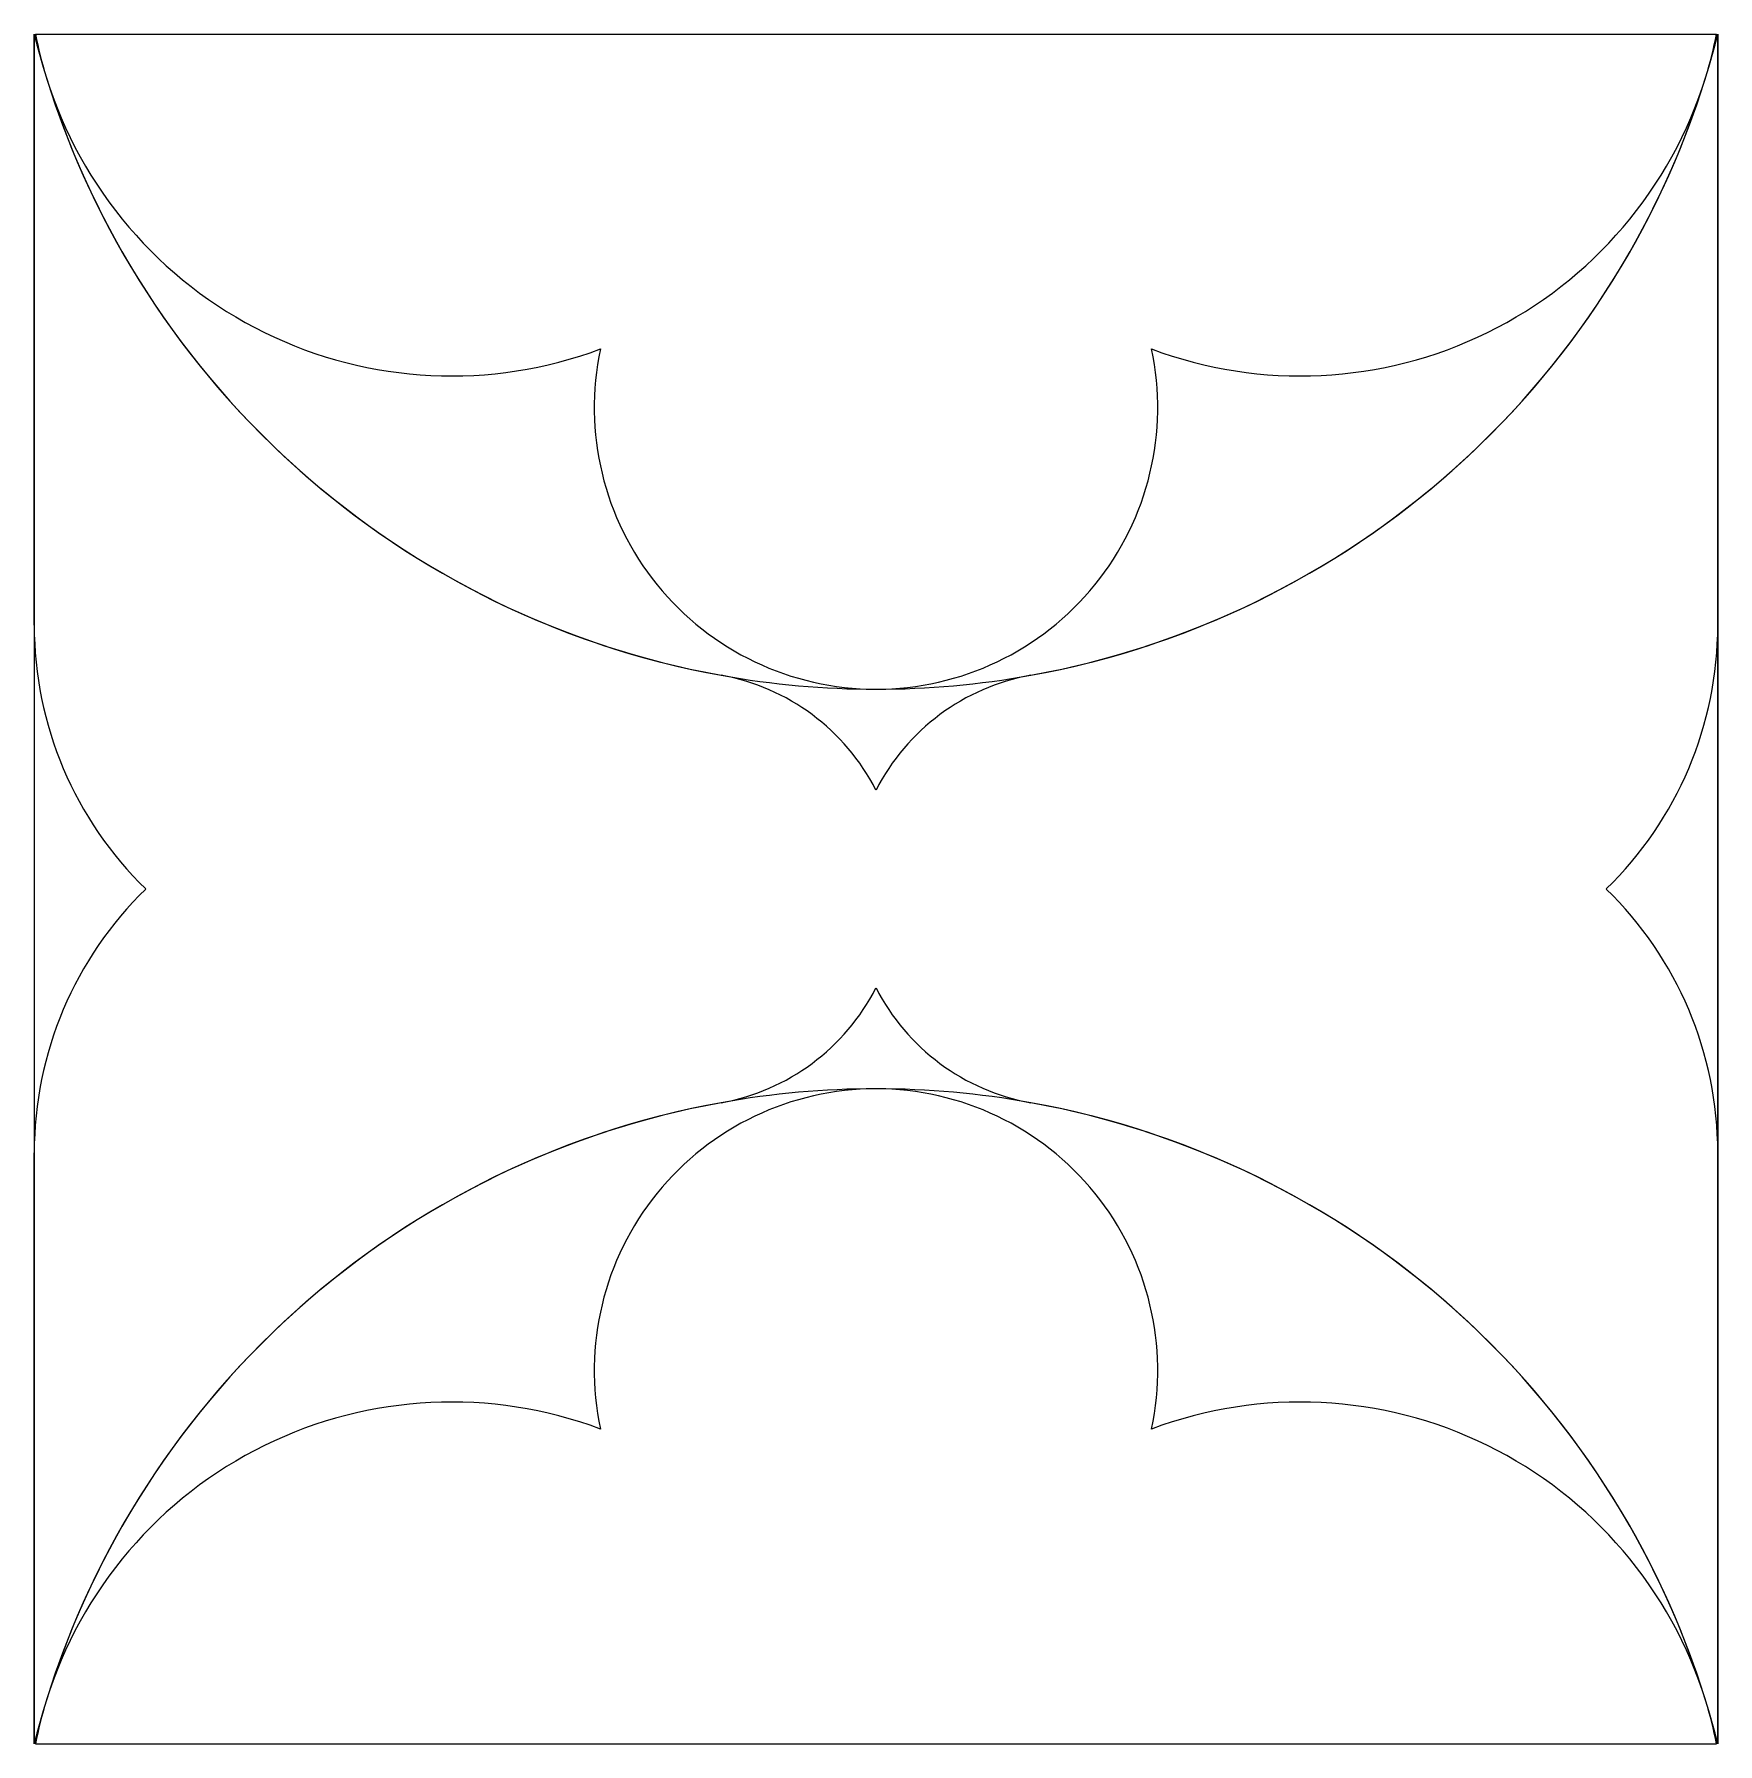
# Model space of a CAD drawing. Extents: x -32 to 32, y -32.5 to 32.5.
import ezdxf

# ---------------------------------------------------------------- set-up
doc = ezdxf.new("R2010")
doc.units = 0
doc.layers.add('MODELSKETCH_VISIBLE', color=7, linetype='CONTINUOUS')

msp = doc.modelspace()

# ---------------------------------------------------------------- linework, layer by layer
at = {"layer": 'MODELSKETCH_VISIBLE'}
for p, q in [((-32, 10.033), (-32, 32.5)), ((-32, 32.5), (-32, 10.033)), ((-31.954, 32.5), (-0.317, 32.5)), ((-0.317, 32.5), (0.317, 32.5)), ((0.317, 32.5), (31.954, 32.5)), ((32, -32.5), (32, 32.5)), ((32, 32.5), (32, -32.5)), ((-32, 10.033), (-32, -10.033)), ((-32, -32.5), (-32, -10.033)), ((-32, -10.033), (-32, -32.5)), ((-31.954, -32.5), (-0.317, -32.5)), ((-0.317, -32.5), (0.317, -32.5)), ((0.317, -32.5), (31.954, -32.5))]:
    msp.add_line(p, q, dxfattribs=at)
for centre, radius, start, end in [((0, 40.608), 33.011, 342.85641, 345.78175), ((0, 40.608), 33.011, 194.21825, 197.14359), ((0, 40.608), 33.011, 194.21825, 259.7396), ((-16.136, 35.631), 16.125, 191.19482, 197.14359), ((0, 40.608), 33.011, 280.2604, 345.78175), ((16.136, 35.631), 16.125, 342.85641, 348.80518), ((0, 40.608), 33.011, 197.14359, 259.7396), ((0, 40.608), 33.011, 197.14359, 259.7396), ((-16.136, 35.631), 16.125, 197.14359, 290.54791), ((-16.136, 35.631), 16.125, 197.14359, 290.54791), ((0, 40.608), 33.011, 280.2604, 342.85641), ((0, 40.608), 33.011, 280.2604, 342.85641), ((16.136, 35.631), 16.125, 249.45209, 342.85641), ((16.136, 35.631), 16.125, 249.45209, 342.85641), ((0, 18.307), 10.71, 168.01006, 270), ((0, 18.307), 10.71, 168.01006, 270), ((0, 18.307), 10.71, 270, 11.98994), ((0, 18.307), 10.71, 270, 11.98994), ((-18.021, 10.033), 13.979, 180, 225.86637), ((-18.021, 10.033), 13.979, 180, 225.86637), ((-18.021, 10.033), 13.979, 180, 225.86637), ((18.021, 10.033), 13.979, 314.13363, 0), ((-7.351, 0), 8.257, 27.09339, 79.7396), ((-7.351, 0), 8.257, 27.09339, 79.7396), ((0, 40.608), 33.011, 259.7396, 270), ((0, 40.608), 33.011, 259.7396, 270), ((-7.351, 0), 8.257, 27.09339, 79.7396), ((7.351, 0), 8.257, 100.2604, 152.90661), ((7.351, 0), 8.257, 100.2604, 152.90661), ((7.351, 0), 8.257, 100.2604, 152.90661), ((0, 40.608), 33.011, 270, 280.2604), ((0, 40.608), 33.011, 270, 280.2604), ((-18.021, -10.033), 13.979, 134.13363, 180), ((-18.021, -10.033), 13.979, 134.13363, 180), ((-18.021, -10.033), 13.979, 134.13363, 180), ((18.021, -10.033), 13.979, 0, 45.86637), ((-7.351, 0), 8.257, 280.2604, 332.90661), ((-7.351, 0), 8.257, 280.2604, 332.90661), ((-7.351, 0), 8.257, 280.2604, 332.90661), ((7.351, 0), 8.257, 207.09339, 259.7396), ((7.351, 0), 8.257, 207.09339, 259.7396), ((7.351, 0), 8.257, 207.09339, 259.7396), ((0, -18.307), 10.71, 90, 191.98994), ((0, -18.307), 10.71, 90, 191.98994), ((0, -40.608), 33.011, 90, 100.2604), ((0, -40.608), 33.011, 90, 100.2604), ((0, -40.608), 33.011, 79.7396, 90), ((0, -18.307), 10.71, 348.01006, 90), ((0, -40.608), 33.011, 79.7396, 90), ((0, -18.307), 10.71, 348.01006, 90), ((0, -40.608), 33.011, 100.2604, 165.78175), ((0, -40.608), 33.011, 100.2604, 162.85641), ((0, -40.608), 33.011, 100.2604, 162.85641), ((0, -40.608), 33.011, 17.14359, 79.7396), ((0, -40.608), 33.011, 17.14359, 79.7396), ((0, -40.608), 33.011, 14.21825, 79.7396), ((-16.136, -35.631), 16.125, 69.45209, 162.85641), ((-16.136, -35.631), 16.125, 69.45209, 162.85641), ((16.136, -35.631), 16.125, 17.14359, 110.54791), ((16.136, -35.631), 16.125, 17.14359, 110.54791), ((0, -40.608), 33.011, 162.85641, 165.78175), ((-16.136, -35.631), 16.125, 162.85641, 168.80518), ((0, -40.608), 33.011, 14.21825, 17.14359), ((16.136, -35.631), 16.125, 11.19482, 17.14359)]:
    msp.add_arc(centre, radius, start, end, dxfattribs=at)

doc.saveas('drawing.dxf')
